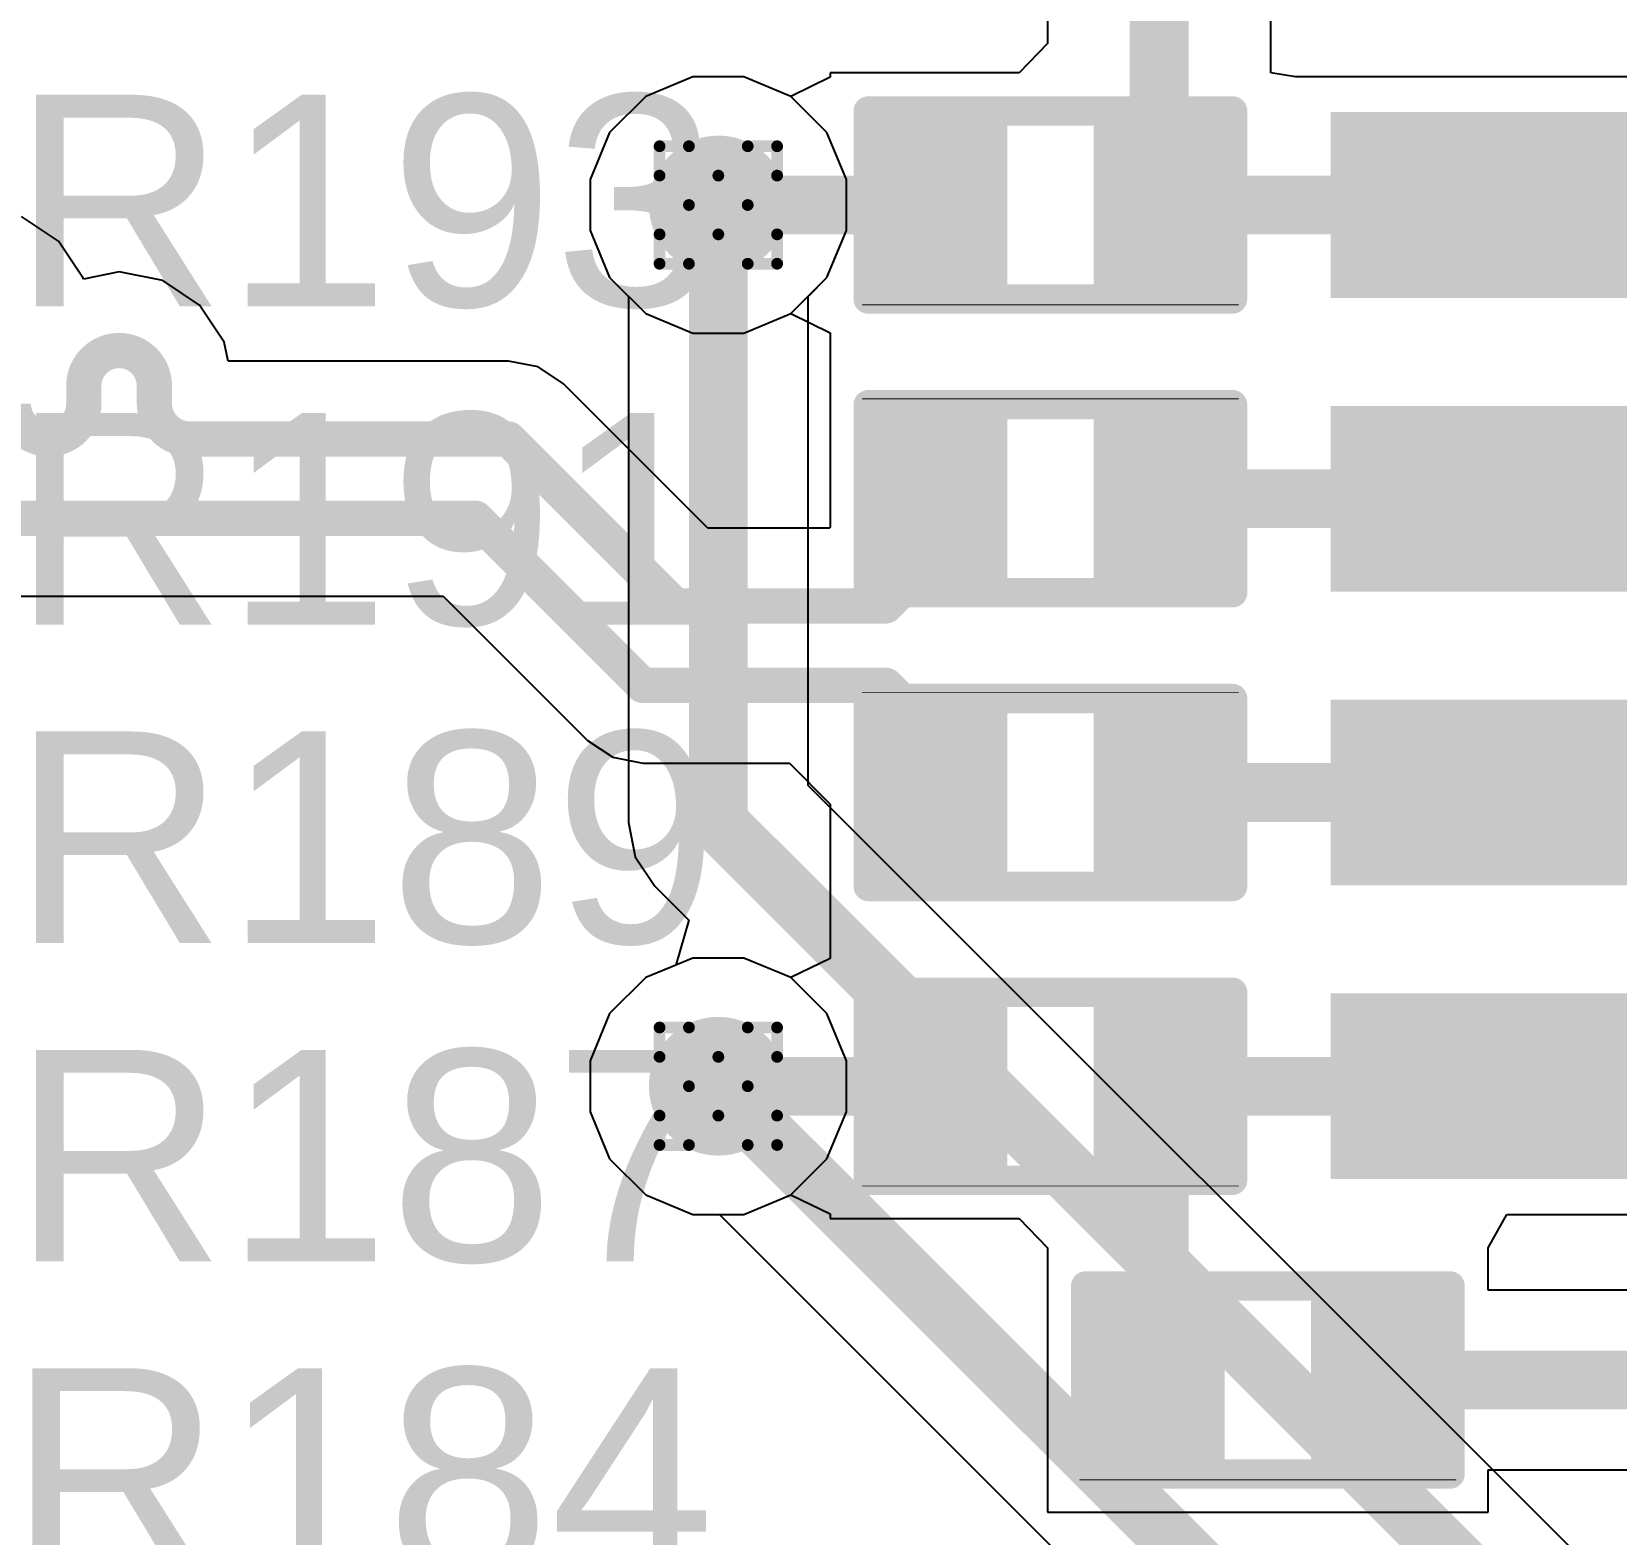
# Model space of a CAD drawing. Header units: inches. Extents: x -11 to 5379, y 0 to 5429.
# Drawn here: x 44.33 to 51.18, y 74.72 to 81.21 of the extents above; entities that cross this region are included whole.
import ezdxf

# ---------------------------------------------------------------- set-up
doc = ezdxf.new("R2010")
doc.units = ezdxf.units.IN
for name, color, linetype in [('Bottom Layer', 5, 'Continuous'), ('Drill Drawing', 1, 'Continuous'), ('GND', 16, 'Continuous'), ('PWR', 76, 'Continuous'), ('Top Layer', 1, 'Continuous'), ('Top Overlay', 2, 'Continuous'), ('Top Paste', 8, 'Continuous'), ('Top Solder', 216, 'Continuous'), ('Via Holes', 16, 'Continuous')]:
    doc.layers.add(name, color=color, linetype=linetype)
doc.styles.add('Arial', font='', dxfattribs={"height": 0.2})
doc.styles.get('Arial').set_extended_font_data('Arial')

# ---------------------------------------------------------------- blocks, each defined once
blk = doc.blocks.new('SOIC_8_0_154___3_90___W______62')
at = {"layer": 'Top Layer'}
for points in [[(-3.475, 1.605), (-3.475, 2.205), (-1.925, 2.205), (-1.925, 1.605)], [(1.925, 1.605), (1.925, 2.205), (3.475, 2.205), (3.475, 1.605)], [(-3.475, 0.335), (-3.475, 0.935), (-1.925, 0.935), (-1.925, 0.335)], [(1.925, 0.335), (1.925, 0.935), (3.475, 0.935), (3.475, 0.335)], [(-3.475, -0.935), (-3.475, -0.335), (-1.925, -0.335), (-1.925, -0.935)], [(1.925, -0.935), (1.925, -0.335), (3.475, -0.335), (3.475, -0.935)], [(-3.475, -2.205), (-3.475, -1.605), (-1.925, -1.605), (-1.925, -2.205)], [(1.925, -2.205), (1.925, -1.605), (3.475, -1.605), (3.475, -2.205)]]:
    blk.add_hatch(color=1, dxfattribs=at).paths.add_polyline_path(points)
at = {"layer": 'Top Overlay'}
blk.add_hatch(color=2, dxfattribs=at).paths.add_polyline_path([(-1.8382, 1.6256), (-1.4826, 1.6256), (-1.4826, 2.2098), (-1.8382, 2.2098)])
at = {"layer": 'Top Paste'}
for points in [[(-3.475, 1.605), (-3.475, 2.205), (-1.925, 2.205), (-1.925, 1.605)], [(1.925, 1.605), (1.925, 2.205), (3.475, 2.205), (3.475, 1.605)], [(-3.475, 0.335), (-3.475, 0.935), (-1.925, 0.935), (-1.925, 0.335)], [(1.925, 0.335), (1.925, 0.935), (3.475, 0.935), (3.475, 0.335)], [(-3.475, -0.935), (-3.475, -0.335), (-1.925, -0.335), (-1.925, -0.935)], [(1.925, -0.935), (1.925, -0.335), (3.475, -0.335), (3.475, -0.935)], [(-3.475, -2.205), (-3.475, -1.605), (-1.925, -1.605), (-1.925, -2.205)], [(1.925, -2.205), (1.925, -1.605), (3.475, -1.605), (3.475, -2.205)]]:
    blk.add_hatch(color=8, dxfattribs=at).paths.add_polyline_path(points)
at = {"layer": 'Top Solder'}
for points in [[(-3.5766, 1.5034), (-3.5766, 2.3066), (-1.8234, 2.3066), (-1.8234, 1.5034)], [(1.8234, 1.5034), (1.8234, 2.3066), (3.5766, 2.3066), (3.5766, 1.5034)], [(-3.5766, 0.2334), (-3.5766, 1.0366), (-1.8234, 1.0366), (-1.8234, 0.2334)], [(1.8234, 0.2334), (1.8234, 1.0366), (3.5766, 1.0366), (3.5766, 0.2334)], [(-3.5766, -1.0366), (-3.5766, -0.2334), (-1.8234, -0.2334), (-1.8234, -1.0366)], [(1.8234, -1.0366), (1.8234, -0.2334), (3.5766, -0.2334), (3.5766, -1.0366)], [(-3.5766, -2.3066), (-3.5766, -1.5034), (-1.8234, -1.5034), (-1.8234, -2.3066)], [(1.8234, -2.3066), (1.8234, -1.5034), (3.5766, -1.5034), (3.5766, -2.3066)]]:
    blk.add_hatch(color=216, dxfattribs=at).paths.add_polyline_path(points)
at = {"layer": 'Top Overlay'}
for points in [[(1.8034, 2.5146, 0.127, 0.127, 0), (-1.8288, 2.5146, 0.127, 0.127, 0)], [(-3.667, 1.9304, 0.127, 0.127, 0), (-3.794, 2.0574, 0.127, 0.127, 0)], [(-3.794, 2.0574, 0.127, 0.127, 0), (-3.794, 1.8034, 0.127, 0.127, 0)], [(-3.667, 1.9304, 0.127, 0.127, 0), (-3.794, 1.8034, 0.127, 0.127, 0)], [(1.8034, -2.5146, 0.127, 0.127, 0), (-1.8288, -2.5146, 0.127, 0.127, 0)]]:
    blk.add_lwpolyline(points, format="xyseb", dxfattribs=at)
for points in [[(-1.8605, 2.5146, 0.0635, 0.0635, 1), (-1.7971, 2.5146, 0.0635, 0.0635, 1)], [(1.7716, 2.5146, 0.0635, 0.0635, 1), (1.8352, 2.5146, 0.0635, 0.0635, 1)], [(-3.8258, 2.0574, 0.0635, 0.0635, 1), (-3.7623, 2.0574, 0.0635, 0.0635, 1)], [(-3.8258, 2.0574, 0.0635, 0.0635, 1), (-3.7623, 2.0574, 0.0635, 0.0635, 1)], [(-3.6988, 1.9304, 0.0635, 0.0635, 1), (-3.6353, 1.9304, 0.0635, 0.0635, 1)], [(-3.6988, 1.9304, 0.0635, 0.0635, 1), (-3.6353, 1.9304, 0.0635, 0.0635, 1)], [(-3.8258, 1.8034, 0.0635, 0.0635, 1), (-3.7623, 1.8034, 0.0635, 0.0635, 1)], [(-3.8258, 1.8034, 0.0635, 0.0635, 1), (-3.7623, 1.8034, 0.0635, 0.0635, 1)], [(-1.8605, -2.5146, 0.0635, 0.0635, 1), (-1.7971, -2.5146, 0.0635, 0.0635, 1)], [(1.7716, -2.5146, 0.0635, 0.0635, 1), (1.8352, -2.5146, 0.0635, 0.0635, 1)]]:
    blk.add_lwpolyline(points, format="xyseb", close=True, dxfattribs=at)
blk = doc.blocks.new('R___0402_64')
at = {"layer": 'Top Layer'}
for points in [[(-0.6985, -0.3175), (-0.6985, 0.3175), (-0.2413, 0.3175), (-0.2413, -0.3175)], [(0.2413, -0.3175), (0.2413, 0.3175), (0.6985, 0.3175), (0.6985, -0.3175)]]:
    blk.add_hatch(color=1, dxfattribs=at).paths.add_polyline_path(points)
at = {"layer": 'Top Paste'}
for points in [[(-0.6985, -0.3175), (-0.6985, 0.3175), (-0.2413, 0.3175), (-0.2413, -0.3175)], [(0.2413, -0.3175), (0.2413, 0.3175), (0.6985, 0.3175), (0.6985, -0.3175)]]:
    blk.add_hatch(color=8, dxfattribs=at).paths.add_polyline_path(points)
at = {"layer": 'Top Solder'}
for points in [[(-0.7535, -0.3725), (-0.7535, 0.3725), (-0.1863, 0.3725), (-0.1863, -0.3725)], [(0.1863, -0.3725), (0.1863, 0.3725), (0.7535, 0.3725), (0.7535, -0.3725)]]:
    blk.add_hatch(color=216, dxfattribs=at).paths.add_polyline_path(points)
at = {"layer": 'Top Overlay'}
for points in [[(-0.7874, -0.4064, 0.127, 0.127, 0), (-0.7874, 0.4064, 0.127, 0.127, 0)], [(-0.7874, 0.4064, 0.127, 0.127, 0), (0.7874, 0.4064, 0.127, 0.127, 0)], [(0.7874, -0.4064, 0.127, 0.127, 0), (0.7874, 0.4064, 0.127, 0.127, 0)], [(-0.7874, -0.4064, 0.127, 0.127, 0), (0.7874, -0.4064, 0.127, 0.127, 0)], [(-0.8128, -0.4318, 0.00323, 0.00323, 0), (0.8128, -0.4318, 0.00323, 0.00323, 0)]]:
    blk.add_lwpolyline(points, format="xyseb", dxfattribs=at)
for points in [[(-0.8191, 0.4064, 0.0635, 0.0635, 1), (-0.7556, 0.4064, 0.0635, 0.0635, 1)], [(-0.8191, 0.4064, 0.0635, 0.0635, 1), (-0.7556, 0.4064, 0.0635, 0.0635, 1)], [(0.7556, 0.4064, 0.0635, 0.0635, 1), (0.8191, 0.4064, 0.0635, 0.0635, 1)], [(0.7556, 0.4064, 0.0635, 0.0635, 1), (0.8191, 0.4064, 0.0635, 0.0635, 1)], [(-0.8191, -0.4064, 0.0635, 0.0635, 1), (-0.7556, -0.4064, 0.0635, 0.0635, 1)], [(-0.8191, -0.4064, 0.0635, 0.0635, 1), (-0.7556, -0.4064, 0.0635, 0.0635, 1)], [(0.7556, -0.4064, 0.0635, 0.0635, 1), (0.8191, -0.4064, 0.0635, 0.0635, 1)], [(0.7556, -0.4064, 0.0635, 0.0635, 1), (0.8191, -0.4064, 0.0635, 0.0635, 1)], [(-0.8136, -0.4318, 0.00161, 0.00161, 1), (-0.812, -0.4318, 0.00161, 0.00161, 1)], [(0.812, -0.4318, 0.00161, 0.00161, 1), (0.8136, -0.4318, 0.00161, 0.00161, 1)]]:
    blk.add_lwpolyline(points, format="xyseb", close=True, dxfattribs=at)
blk = doc.blocks.new('R___0402_65')
at = {"layer": 'Top Layer'}
for points in [[(-0.6985, -0.3175), (-0.6985, 0.3175), (-0.2413, 0.3175), (-0.2413, -0.3175)], [(0.2413, -0.3175), (0.2413, 0.3175), (0.6985, 0.3175), (0.6985, -0.3175)]]:
    blk.add_hatch(color=1, dxfattribs=at).paths.add_polyline_path(points)
at = {"layer": 'Top Paste'}
for points in [[(-0.6985, -0.3175), (-0.6985, 0.3175), (-0.2413, 0.3175), (-0.2413, -0.3175)], [(0.2413, -0.3175), (0.2413, 0.3175), (0.6985, 0.3175), (0.6985, -0.3175)]]:
    blk.add_hatch(color=8, dxfattribs=at).paths.add_polyline_path(points)
at = {"layer": 'Top Solder'}
for points in [[(-0.7535, -0.3725), (-0.7535, 0.3725), (-0.1863, 0.3725), (-0.1863, -0.3725)], [(0.1863, -0.3725), (0.1863, 0.3725), (0.7535, 0.3725), (0.7535, -0.3725)]]:
    blk.add_hatch(color=216, dxfattribs=at).paths.add_polyline_path(points)
at = {"layer": 'Top Overlay'}
for points in [[(-0.7874, 0.4064, 0.127, 0.127, 0), (-0.7874, -0.4064, 0.127, 0.127, 0)], [(0.7874, 0.4064, 0.127, 0.127, 0), (-0.7874, 0.4064, 0.127, 0.127, 0)], [(0.7874, 0.4064, 0.127, 0.127, 0), (0.7874, -0.4064, 0.127, 0.127, 0)], [(0.7874, -0.4064, 0.127, 0.127, 0), (-0.7874, -0.4064, 0.127, 0.127, 0)], [(0.8128, -0.4318, 0.00323, 0.00323, 0), (-0.8128, -0.4318, 0.00323, 0.00323, 0)]]:
    blk.add_lwpolyline(points, format="xyseb", dxfattribs=at)
for points in [[(-0.8191, 0.4064, 0.0635, 0.0635, 1), (-0.7556, 0.4064, 0.0635, 0.0635, 1)], [(-0.8191, 0.4064, 0.0635, 0.0635, 1), (-0.7556, 0.4064, 0.0635, 0.0635, 1)], [(0.7556, 0.4064, 0.0635, 0.0635, 1), (0.8191, 0.4064, 0.0635, 0.0635, 1)], [(0.7556, 0.4064, 0.0635, 0.0635, 1), (0.8191, 0.4064, 0.0635, 0.0635, 1)], [(-0.8191, -0.4064, 0.0635, 0.0635, 1), (-0.7556, -0.4064, 0.0635, 0.0635, 1)], [(-0.8191, -0.4064, 0.0635, 0.0635, 1), (-0.7556, -0.4064, 0.0635, 0.0635, 1)], [(0.7556, -0.4064, 0.0635, 0.0635, 1), (0.8191, -0.4064, 0.0635, 0.0635, 1)], [(0.7556, -0.4064, 0.0635, 0.0635, 1), (0.8191, -0.4064, 0.0635, 0.0635, 1)], [(-0.8136, -0.4318, 0.00161, 0.00161, 1), (-0.812, -0.4318, 0.00161, 0.00161, 1)], [(0.812, -0.4318, 0.00161, 0.00161, 1), (0.8136, -0.4318, 0.00161, 0.00161, 1)]]:
    blk.add_lwpolyline(points, format="xyseb", close=True, dxfattribs=at)
blk = doc.blocks.new('R___0402_67')
at = {"layer": 'Top Layer'}
for points in [[(-0.6985, -0.3175), (-0.6985, 0.3175), (-0.2413, 0.3175), (-0.2413, -0.3175)], [(0.2413, -0.3175), (0.2413, 0.3175), (0.6985, 0.3175), (0.6985, -0.3175)]]:
    blk.add_hatch(color=1, dxfattribs=at).paths.add_polyline_path(points)
at = {"layer": 'Top Paste'}
for points in [[(-0.6985, -0.3175), (-0.6985, 0.3175), (-0.2413, 0.3175), (-0.2413, -0.3175)], [(0.2413, -0.3175), (0.2413, 0.3175), (0.6985, 0.3175), (0.6985, -0.3175)]]:
    blk.add_hatch(color=8, dxfattribs=at).paths.add_polyline_path(points)
at = {"layer": 'Top Solder'}
for points in [[(-0.7535, -0.3725), (-0.7535, 0.3725), (-0.1863, 0.3725), (-0.1863, -0.3725)], [(0.1863, -0.3725), (0.1863, 0.3725), (0.7535, 0.3725), (0.7535, -0.3725)]]:
    blk.add_hatch(color=216, dxfattribs=at).paths.add_polyline_path(points)
at = {"layer": 'Top Overlay'}
for points in [[(-0.7874, 0.4064, 0.127, 0.127, 0), (-0.7874, -0.4064, 0.127, 0.127, 0)], [(0.7874, 0.4064, 0.127, 0.127, 0), (-0.7874, 0.4064, 0.127, 0.127, 0)], [(0.7874, 0.4064, 0.127, 0.127, 0), (0.7874, -0.4064, 0.127, 0.127, 0)], [(0.7874, -0.4064, 0.127, 0.127, 0), (-0.7874, -0.4064, 0.127, 0.127, 0)], [(0.8128, -0.4318, 0.00323, 0.00323, 0), (-0.8128, -0.4318, 0.00323, 0.00323, 0)]]:
    blk.add_lwpolyline(points, format="xyseb", dxfattribs=at)
for points in [[(-0.8191, 0.4064, 0.0635, 0.0635, 1), (-0.7556, 0.4064, 0.0635, 0.0635, 1)], [(-0.8191, 0.4064, 0.0635, 0.0635, 1), (-0.7556, 0.4064, 0.0635, 0.0635, 1)], [(0.7556, 0.4064, 0.0635, 0.0635, 1), (0.8191, 0.4064, 0.0635, 0.0635, 1)], [(0.7556, 0.4064, 0.0635, 0.0635, 1), (0.8191, 0.4064, 0.0635, 0.0635, 1)], [(-0.8191, -0.4064, 0.0635, 0.0635, 1), (-0.7556, -0.4064, 0.0635, 0.0635, 1)], [(-0.8191, -0.4064, 0.0635, 0.0635, 1), (-0.7556, -0.4064, 0.0635, 0.0635, 1)], [(0.7556, -0.4064, 0.0635, 0.0635, 1), (0.8191, -0.4064, 0.0635, 0.0635, 1)], [(0.7556, -0.4064, 0.0635, 0.0635, 1), (0.8191, -0.4064, 0.0635, 0.0635, 1)], [(-0.8136, -0.4318, 0.00161, 0.00161, 1), (-0.812, -0.4318, 0.00161, 0.00161, 1)], [(0.812, -0.4318, 0.00161, 0.00161, 1), (0.8136, -0.4318, 0.00161, 0.00161, 1)]]:
    blk.add_lwpolyline(points, format="xyseb", close=True, dxfattribs=at)
blk = doc.blocks.new('R___0402_69')
at = {"layer": 'Top Layer'}
for points in [[(-0.6985, -0.3175), (-0.6985, 0.3175), (-0.2413, 0.3175), (-0.2413, -0.3175)], [(0.2413, -0.3175), (0.2413, 0.3175), (0.6985, 0.3175), (0.6985, -0.3175)]]:
    blk.add_hatch(color=1, dxfattribs=at).paths.add_polyline_path(points)
at = {"layer": 'Top Paste'}
for points in [[(-0.6985, -0.3175), (-0.6985, 0.3175), (-0.2413, 0.3175), (-0.2413, -0.3175)], [(0.2413, -0.3175), (0.2413, 0.3175), (0.6985, 0.3175), (0.6985, -0.3175)]]:
    blk.add_hatch(color=8, dxfattribs=at).paths.add_polyline_path(points)
at = {"layer": 'Top Solder'}
for points in [[(-0.7535, -0.3725), (-0.7535, 0.3725), (-0.1863, 0.3725), (-0.1863, -0.3725)], [(0.1863, -0.3725), (0.1863, 0.3725), (0.7535, 0.3725), (0.7535, -0.3725)]]:
    blk.add_hatch(color=216, dxfattribs=at).paths.add_polyline_path(points)
at = {"layer": 'Top Overlay'}
for points in [[(-0.7874, -0.4064, 0.127, 0.127, 0), (-0.7874, 0.4064, 0.127, 0.127, 0)], [(-0.7874, 0.4064, 0.127, 0.127, 0), (0.7874, 0.4064, 0.127, 0.127, 0)], [(0.7874, -0.4064, 0.127, 0.127, 0), (0.7874, 0.4064, 0.127, 0.127, 0)], [(-0.7874, -0.4064, 0.127, 0.127, 0), (0.7874, -0.4064, 0.127, 0.127, 0)], [(-0.8128, -0.4318, 0.00323, 0.00323, 0), (0.8128, -0.4318, 0.00323, 0.00323, 0)]]:
    blk.add_lwpolyline(points, format="xyseb", dxfattribs=at)
for points in [[(-0.8191, 0.4064, 0.0635, 0.0635, 1), (-0.7556, 0.4064, 0.0635, 0.0635, 1)], [(-0.8191, 0.4064, 0.0635, 0.0635, 1), (-0.7556, 0.4064, 0.0635, 0.0635, 1)], [(0.7556, 0.4064, 0.0635, 0.0635, 1), (0.8191, 0.4064, 0.0635, 0.0635, 1)], [(0.7556, 0.4064, 0.0635, 0.0635, 1), (0.8191, 0.4064, 0.0635, 0.0635, 1)], [(-0.8191, -0.4064, 0.0635, 0.0635, 1), (-0.7556, -0.4064, 0.0635, 0.0635, 1)], [(-0.8191, -0.4064, 0.0635, 0.0635, 1), (-0.7556, -0.4064, 0.0635, 0.0635, 1)], [(0.7556, -0.4064, 0.0635, 0.0635, 1), (0.8191, -0.4064, 0.0635, 0.0635, 1)], [(0.7556, -0.4064, 0.0635, 0.0635, 1), (0.8191, -0.4064, 0.0635, 0.0635, 1)], [(-0.8136, -0.4318, 0.00161, 0.00161, 1), (-0.812, -0.4318, 0.00161, 0.00161, 1)], [(0.812, -0.4318, 0.00161, 0.00161, 1), (0.8136, -0.4318, 0.00161, 0.00161, 1)]]:
    blk.add_lwpolyline(points, format="xyseb", close=True, dxfattribs=at)
blk = doc.blocks.new('R___0402_70')
at = {"layer": 'Top Layer'}
for points in [[(-0.6985, -0.3175), (-0.6985, 0.3175), (-0.2413, 0.3175), (-0.2413, -0.3175)], [(0.2413, -0.3175), (0.2413, 0.3175), (0.6985, 0.3175), (0.6985, -0.3175)]]:
    blk.add_hatch(color=1, dxfattribs=at).paths.add_polyline_path(points)
at = {"layer": 'Top Paste'}
for points in [[(-0.6985, -0.3175), (-0.6985, 0.3175), (-0.2413, 0.3175), (-0.2413, -0.3175)], [(0.2413, -0.3175), (0.2413, 0.3175), (0.6985, 0.3175), (0.6985, -0.3175)]]:
    blk.add_hatch(color=8, dxfattribs=at).paths.add_polyline_path(points)
at = {"layer": 'Top Solder'}
for points in [[(-0.7535, -0.3725), (-0.7535, 0.3725), (-0.1863, 0.3725), (-0.1863, -0.3725)], [(0.1863, -0.3725), (0.1863, 0.3725), (0.7535, 0.3725), (0.7535, -0.3725)]]:
    blk.add_hatch(color=216, dxfattribs=at).paths.add_polyline_path(points)
at = {"layer": 'Top Overlay'}
for points in [[(-0.7874, -0.4064, 0.127, 0.127, 0), (-0.7874, 0.4064, 0.127, 0.127, 0)], [(-0.7874, 0.4064, 0.127, 0.127, 0), (0.7874, 0.4064, 0.127, 0.127, 0)], [(0.7874, -0.4064, 0.127, 0.127, 0), (0.7874, 0.4064, 0.127, 0.127, 0)], [(-0.7874, -0.4064, 0.127, 0.127, 0), (0.7874, -0.4064, 0.127, 0.127, 0)], [(-0.8128, -0.4318, 0.00323, 0.00323, 0), (0.8128, -0.4318, 0.00323, 0.00323, 0)]]:
    blk.add_lwpolyline(points, format="xyseb", dxfattribs=at)
for points in [[(-0.8191, 0.4064, 0.0635, 0.0635, 1), (-0.7556, 0.4064, 0.0635, 0.0635, 1)], [(-0.8191, 0.4064, 0.0635, 0.0635, 1), (-0.7556, 0.4064, 0.0635, 0.0635, 1)], [(0.7556, 0.4064, 0.0635, 0.0635, 1), (0.8191, 0.4064, 0.0635, 0.0635, 1)], [(0.7556, 0.4064, 0.0635, 0.0635, 1), (0.8191, 0.4064, 0.0635, 0.0635, 1)], [(-0.8191, -0.4064, 0.0635, 0.0635, 1), (-0.7556, -0.4064, 0.0635, 0.0635, 1)], [(-0.8191, -0.4064, 0.0635, 0.0635, 1), (-0.7556, -0.4064, 0.0635, 0.0635, 1)], [(0.7556, -0.4064, 0.0635, 0.0635, 1), (0.8191, -0.4064, 0.0635, 0.0635, 1)], [(0.7556, -0.4064, 0.0635, 0.0635, 1), (0.8191, -0.4064, 0.0635, 0.0635, 1)], [(-0.8136, -0.4318, 0.00161, 0.00161, 1), (-0.812, -0.4318, 0.00161, 0.00161, 1)], [(0.812, -0.4318, 0.00161, 0.00161, 1), (0.8136, -0.4318, 0.00161, 0.00161, 1)]]:
    blk.add_lwpolyline(points, format="xyseb", close=True, dxfattribs=at)

msp = doc.modelspace()

# ---------------------------------------------------------------- hatches: boundary and pattern name
at = {"layer": 'Bottom Layer'}
h = msp.add_hatch(color=5, dxfattribs=at)
edge = h.paths.add_edge_path()
edge.add_arc((47.2951, 80.4653), 0.3, 0, 360)
h = msp.add_hatch(color=5, dxfattribs=at)
edge = h.paths.add_edge_path()
edge.add_arc((47.2951, 76.6553), 0.3, 0, 360)
at = {"layer": 'GND'}
h = msp.add_hatch(color=16, dxfattribs=at)
edge = h.paths.add_edge_path()
edge.add_arc((47.2951, 80.4653), 0.3, 0, 360)
h = msp.add_hatch(color=16, dxfattribs=at)
edge = h.paths.add_edge_path()
edge.add_arc((47.2951, 76.6553), 0.3, 0, 360)
at = {"layer": 'PWR'}
h = msp.add_hatch(color=76, dxfattribs=at)
edge = h.paths.add_edge_path()
edge.add_arc((47.2951, 80.4653), 0.3, 0, 360)
h = msp.add_hatch(color=76, dxfattribs=at)
edge = h.paths.add_edge_path()
edge.add_arc((47.2951, 76.6553), 0.3, 0, 360)
at = {"layer": 'Top Layer'}
h = msp.add_hatch(color=1, dxfattribs=at)
edge = h.paths.add_edge_path()
edge.add_arc((47.2951, 80.4653), 0.3, 0, 360)
h = msp.add_hatch(color=1, dxfattribs=at)
edge = h.paths.add_edge_path()
edge.add_arc((47.2951, 76.6553), 0.3, 0, 360)
at = {"layer": 'Via Holes'}
h = msp.add_hatch(color=7, dxfattribs=at)
edge = h.paths.add_edge_path()
edge.add_arc((47.2951, 80.4653), 0.15, 0, 360)
h = msp.add_hatch(color=7, dxfattribs=at)
edge = h.paths.add_edge_path()
edge.add_arc((47.2951, 76.6553), 0.15, 0, 360)

# ---------------------------------------------------------------- linework, layer by layer
at = {"layer": 'Bottom Layer'}
for p, q in [((47.1849, 81.0193), (46.9813, 80.9349)), ((47.4053, 81.0193), (47.1849, 81.0193)), ((47.6089, 80.9349), (47.4053, 81.0193)), ((46.9813, 80.9349), (46.8254, 80.7791)), ((47.7647, 80.7791), (47.6089, 80.9349)), ((46.8254, 80.7791), (46.7411, 80.5755)), ((47.8491, 80.5755), (47.7647, 80.7791)), ((46.7411, 80.5755), (46.7411, 80.3551)), ((47.8491, 80.3551), (47.8491, 80.5755)), ((46.7411, 80.3551), (46.8254, 80.1515)), ((47.7647, 80.1515), (47.8491, 80.3551)), ((46.8254, 80.1515), (46.9066, 80.0703)), ((47.6835, 80.0703), (47.7647, 80.1515)), ((46.9066, 80.0703), (46.9066, 77.7953)), ((47.6835, 77.9562), (47.6835, 80.0703)), ((59.6796, 65.9602), (47.6835, 77.9562)), ((46.9066, 77.7953), (46.9362, 77.6466)), ((46.9362, 77.6466), (47.0204, 77.5206)), ((47.0204, 77.5206), (47.1674, 77.3736)), ((47.1674, 77.3736), (47.1109, 77.1786)), ((47.1109, 77.1786), (46.9813, 77.1249)), ((46.9813, 77.1249), (46.8254, 76.9691)), ((46.8254, 76.9691), (46.7411, 76.7655)), ((46.7411, 76.7655), (46.7411, 76.5451)), ((46.7411, 76.5451), (46.8254, 76.3415)), ((46.8254, 76.3415), (46.9813, 76.1856)), ((46.9813, 76.1856), (47.1849, 76.1013)), ((47.1849, 76.1013), (47.2997, 76.1013)), ((47.2997, 76.1013), (58.3617, 65.0393))]:
    msp.add_line(p, q, dxfattribs=at)
for points in [[(47.2951, 77.7953, 0.254, 0.254, 0), (47.2951, 80.4653, 0.254, 0.254, 0)], [(47.2951, 77.7953, 0.254, 0.254, 0), (59.4049, 65.6855, 0.254, 0.254, 0)], [(47.2951, 76.6553, 0.254, 0.254, 0), (58.7502, 65.2002, 0.254, 0.254, 0)]]:
    msp.add_lwpolyline(points, format="xyseb", dxfattribs=at)
for points in [[(47.2316, 80.4653, 0.127, 0.127, 1), (47.3586, 80.4653, 0.127, 0.127, 1)], [(47.2316, 77.7953, 0.127, 0.127, 1), (47.3586, 77.7953, 0.127, 0.127, 1)], [(47.2316, 77.7953, 0.127, 0.127, 1), (47.3586, 77.7953, 0.127, 0.127, 1)], [(47.2316, 76.6553, 0.127, 0.127, 1), (47.3586, 76.6553, 0.127, 0.127, 1)]]:
    msp.add_lwpolyline(points, format="xyseb", close=True, dxfattribs=at)
at = {"layer": 'Drill Drawing'}
for points in [[(47.0411, 80.5923, 0.0508, 0.0508, 0), (47.0411, 80.7193, 0.0508, 0.0508, 0)], [(47.0411, 80.7193, 0.0508, 0.0508, 0), (47.1681, 80.7193, 0.0508, 0.0508, 0)], [(47.1681, 80.7193, 0.0508, 0.0508, 0), (47.2951, 80.5923, 0.0508, 0.0508, 0)], [(47.2951, 80.5923, 0.0508, 0.0508, 0), (47.4221, 80.7193, 0.0508, 0.0508, 0)], [(47.4221, 80.7193, 0.0508, 0.0508, 0), (47.5491, 80.7193, 0.0508, 0.0508, 0)], [(47.5491, 80.5923, 0.0508, 0.0508, 0), (47.5491, 80.7193, 0.0508, 0.0508, 0)], [(47.0411, 80.5923, 0.0508, 0.0508, 0), (47.1681, 80.4653, 0.0508, 0.0508, 0)], [(47.4221, 80.4653, 0.0508, 0.0508, 0), (47.5491, 80.5923, 0.0508, 0.0508, 0)], [(47.0411, 80.3383, 0.0508, 0.0508, 0), (47.1681, 80.4653, 0.0508, 0.0508, 0)], [(47.4221, 80.4653, 0.0508, 0.0508, 0), (47.5491, 80.3383, 0.0508, 0.0508, 0)], [(47.0411, 80.2113, 0.0508, 0.0508, 0), (47.0411, 80.3383, 0.0508, 0.0508, 0)], [(47.1681, 80.2113, 0.0508, 0.0508, 0), (47.2951, 80.3383, 0.0508, 0.0508, 0)], [(47.2951, 80.3383, 0.0508, 0.0508, 0), (47.4221, 80.2113, 0.0508, 0.0508, 0)], [(47.5491, 80.2113, 0.0508, 0.0508, 0), (47.5491, 80.3383, 0.0508, 0.0508, 0)], [(47.0411, 80.2113, 0.0508, 0.0508, 0), (47.1681, 80.2113, 0.0508, 0.0508, 0)], [(47.4221, 80.2113, 0.0508, 0.0508, 0), (47.5491, 80.2113, 0.0508, 0.0508, 0)], [(47.0411, 76.7823, 0.0508, 0.0508, 0), (47.0411, 76.9093, 0.0508, 0.0508, 0)], [(47.0411, 76.9093, 0.0508, 0.0508, 0), (47.1681, 76.9093, 0.0508, 0.0508, 0)], [(47.1681, 76.9093, 0.0508, 0.0508, 0), (47.2951, 76.7823, 0.0508, 0.0508, 0)], [(47.2951, 76.7823, 0.0508, 0.0508, 0), (47.4221, 76.9093, 0.0508, 0.0508, 0)], [(47.4221, 76.9093, 0.0508, 0.0508, 0), (47.5491, 76.9093, 0.0508, 0.0508, 0)], [(47.5491, 76.7823, 0.0508, 0.0508, 0), (47.5491, 76.9093, 0.0508, 0.0508, 0)], [(47.0411, 76.7823, 0.0508, 0.0508, 0), (47.1681, 76.6553, 0.0508, 0.0508, 0)], [(47.4221, 76.6553, 0.0508, 0.0508, 0), (47.5491, 76.7823, 0.0508, 0.0508, 0)], [(47.0411, 76.5283, 0.0508, 0.0508, 0), (47.1681, 76.6553, 0.0508, 0.0508, 0)], [(47.4221, 76.6553, 0.0508, 0.0508, 0), (47.5491, 76.5283, 0.0508, 0.0508, 0)], [(47.0411, 76.4013, 0.0508, 0.0508, 0), (47.0411, 76.5283, 0.0508, 0.0508, 0)], [(47.1681, 76.4013, 0.0508, 0.0508, 0), (47.2951, 76.5283, 0.0508, 0.0508, 0)], [(47.2951, 76.5283, 0.0508, 0.0508, 0), (47.4221, 76.4013, 0.0508, 0.0508, 0)], [(47.5491, 76.4013, 0.0508, 0.0508, 0), (47.5491, 76.5283, 0.0508, 0.0508, 0)], [(47.0411, 76.4013, 0.0508, 0.0508, 0), (47.1681, 76.4013, 0.0508, 0.0508, 0)], [(47.4221, 76.4013, 0.0508, 0.0508, 0), (47.5491, 76.4013, 0.0508, 0.0508, 0)]]:
    msp.add_lwpolyline(points, format="xyseb", dxfattribs=at)
for points in [[(47.0284, 80.7193, 0.0254, 0.0254, 1), (47.0538, 80.7193, 0.0254, 0.0254, 1)], [(47.0284, 80.7193, 0.0254, 0.0254, 1), (47.0538, 80.7193, 0.0254, 0.0254, 1)], [(47.1554, 80.7193, 0.0254, 0.0254, 1), (47.1808, 80.7193, 0.0254, 0.0254, 1)], [(47.1554, 80.7193, 0.0254, 0.0254, 1), (47.1808, 80.7193, 0.0254, 0.0254, 1)], [(47.4094, 80.7193, 0.0254, 0.0254, 1), (47.4348, 80.7193, 0.0254, 0.0254, 1)], [(47.4094, 80.7193, 0.0254, 0.0254, 1), (47.4348, 80.7193, 0.0254, 0.0254, 1)], [(47.5364, 80.7193, 0.0254, 0.0254, 1), (47.5618, 80.7193, 0.0254, 0.0254, 1)], [(47.5364, 80.7193, 0.0254, 0.0254, 1), (47.5618, 80.7193, 0.0254, 0.0254, 1)], [(47.0284, 80.5923, 0.0254, 0.0254, 1), (47.0538, 80.5923, 0.0254, 0.0254, 1)], [(47.0284, 80.5923, 0.0254, 0.0254, 1), (47.0538, 80.5923, 0.0254, 0.0254, 1)], [(47.2824, 80.5923, 0.0254, 0.0254, 1), (47.3078, 80.5923, 0.0254, 0.0254, 1)], [(47.2824, 80.5923, 0.0254, 0.0254, 1), (47.3078, 80.5923, 0.0254, 0.0254, 1)], [(47.5364, 80.5923, 0.0254, 0.0254, 1), (47.5618, 80.5923, 0.0254, 0.0254, 1)], [(47.5364, 80.5923, 0.0254, 0.0254, 1), (47.5618, 80.5923, 0.0254, 0.0254, 1)], [(47.1554, 80.4653, 0.0254, 0.0254, 1), (47.1808, 80.4653, 0.0254, 0.0254, 1)], [(47.1554, 80.4653, 0.0254, 0.0254, 1), (47.1808, 80.4653, 0.0254, 0.0254, 1)], [(47.4094, 80.4653, 0.0254, 0.0254, 1), (47.4348, 80.4653, 0.0254, 0.0254, 1)], [(47.4094, 80.4653, 0.0254, 0.0254, 1), (47.4348, 80.4653, 0.0254, 0.0254, 1)], [(47.0284, 80.3383, 0.0254, 0.0254, 1), (47.0538, 80.3383, 0.0254, 0.0254, 1)], [(47.0284, 80.3383, 0.0254, 0.0254, 1), (47.0538, 80.3383, 0.0254, 0.0254, 1)], [(47.2824, 80.3383, 0.0254, 0.0254, 1), (47.3078, 80.3383, 0.0254, 0.0254, 1)], [(47.2824, 80.3383, 0.0254, 0.0254, 1), (47.3078, 80.3383, 0.0254, 0.0254, 1)], [(47.5364, 80.3383, 0.0254, 0.0254, 1), (47.5618, 80.3383, 0.0254, 0.0254, 1)], [(47.5364, 80.3383, 0.0254, 0.0254, 1), (47.5618, 80.3383, 0.0254, 0.0254, 1)], [(47.0284, 80.2113, 0.0254, 0.0254, 1), (47.0538, 80.2113, 0.0254, 0.0254, 1)], [(47.0284, 80.2113, 0.0254, 0.0254, 1), (47.0538, 80.2113, 0.0254, 0.0254, 1)], [(47.1554, 80.2113, 0.0254, 0.0254, 1), (47.1808, 80.2113, 0.0254, 0.0254, 1)], [(47.1554, 80.2113, 0.0254, 0.0254, 1), (47.1808, 80.2113, 0.0254, 0.0254, 1)], [(47.4094, 80.2113, 0.0254, 0.0254, 1), (47.4348, 80.2113, 0.0254, 0.0254, 1)], [(47.4094, 80.2113, 0.0254, 0.0254, 1), (47.4348, 80.2113, 0.0254, 0.0254, 1)], [(47.5364, 80.2113, 0.0254, 0.0254, 1), (47.5618, 80.2113, 0.0254, 0.0254, 1)], [(47.5364, 80.2113, 0.0254, 0.0254, 1), (47.5618, 80.2113, 0.0254, 0.0254, 1)], [(47.0284, 76.9093, 0.0254, 0.0254, 1), (47.0538, 76.9093, 0.0254, 0.0254, 1)], [(47.0284, 76.9093, 0.0254, 0.0254, 1), (47.0538, 76.9093, 0.0254, 0.0254, 1)], [(47.1554, 76.9093, 0.0254, 0.0254, 1), (47.1808, 76.9093, 0.0254, 0.0254, 1)], [(47.1554, 76.9093, 0.0254, 0.0254, 1), (47.1808, 76.9093, 0.0254, 0.0254, 1)], [(47.4094, 76.9093, 0.0254, 0.0254, 1), (47.4348, 76.9093, 0.0254, 0.0254, 1)], [(47.4094, 76.9093, 0.0254, 0.0254, 1), (47.4348, 76.9093, 0.0254, 0.0254, 1)], [(47.5364, 76.9093, 0.0254, 0.0254, 1), (47.5618, 76.9093, 0.0254, 0.0254, 1)], [(47.5364, 76.9093, 0.0254, 0.0254, 1), (47.5618, 76.9093, 0.0254, 0.0254, 1)], [(47.0284, 76.7823, 0.0254, 0.0254, 1), (47.0538, 76.7823, 0.0254, 0.0254, 1)], [(47.0284, 76.7823, 0.0254, 0.0254, 1), (47.0538, 76.7823, 0.0254, 0.0254, 1)], [(47.2824, 76.7823, 0.0254, 0.0254, 1), (47.3078, 76.7823, 0.0254, 0.0254, 1)], [(47.2824, 76.7823, 0.0254, 0.0254, 1), (47.3078, 76.7823, 0.0254, 0.0254, 1)], [(47.5364, 76.7823, 0.0254, 0.0254, 1), (47.5618, 76.7823, 0.0254, 0.0254, 1)], [(47.5364, 76.7823, 0.0254, 0.0254, 1), (47.5618, 76.7823, 0.0254, 0.0254, 1)], [(47.1554, 76.6553, 0.0254, 0.0254, 1), (47.1808, 76.6553, 0.0254, 0.0254, 1)], [(47.1554, 76.6553, 0.0254, 0.0254, 1), (47.1808, 76.6553, 0.0254, 0.0254, 1)], [(47.4094, 76.6553, 0.0254, 0.0254, 1), (47.4348, 76.6553, 0.0254, 0.0254, 1)], [(47.4094, 76.6553, 0.0254, 0.0254, 1), (47.4348, 76.6553, 0.0254, 0.0254, 1)], [(47.0284, 76.5283, 0.0254, 0.0254, 1), (47.0538, 76.5283, 0.0254, 0.0254, 1)], [(47.0284, 76.5283, 0.0254, 0.0254, 1), (47.0538, 76.5283, 0.0254, 0.0254, 1)], [(47.2824, 76.5283, 0.0254, 0.0254, 1), (47.3078, 76.5283, 0.0254, 0.0254, 1)], [(47.2824, 76.5283, 0.0254, 0.0254, 1), (47.3078, 76.5283, 0.0254, 0.0254, 1)], [(47.5364, 76.5283, 0.0254, 0.0254, 1), (47.5618, 76.5283, 0.0254, 0.0254, 1)], [(47.5364, 76.5283, 0.0254, 0.0254, 1), (47.5618, 76.5283, 0.0254, 0.0254, 1)], [(47.0284, 76.4013, 0.0254, 0.0254, 1), (47.0538, 76.4013, 0.0254, 0.0254, 1)], [(47.0284, 76.4013, 0.0254, 0.0254, 1), (47.0538, 76.4013, 0.0254, 0.0254, 1)], [(47.1554, 76.4013, 0.0254, 0.0254, 1), (47.1808, 76.4013, 0.0254, 0.0254, 1)], [(47.1554, 76.4013, 0.0254, 0.0254, 1), (47.1808, 76.4013, 0.0254, 0.0254, 1)], [(47.4094, 76.4013, 0.0254, 0.0254, 1), (47.4348, 76.4013, 0.0254, 0.0254, 1)], [(47.4094, 76.4013, 0.0254, 0.0254, 1), (47.4348, 76.4013, 0.0254, 0.0254, 1)], [(47.5364, 76.4013, 0.0254, 0.0254, 1), (47.5618, 76.4013, 0.0254, 0.0254, 1)], [(47.5364, 76.4013, 0.0254, 0.0254, 1), (47.5618, 76.4013, 0.0254, 0.0254, 1)]]:
    msp.add_lwpolyline(points, format="xyseb", close=True, dxfattribs=at)
at = {"layer": 'GND'}
for p, q in [((47.1849, 81.0193), (46.9813, 80.9349)), ((47.4053, 81.0193), (47.1849, 81.0193)), ((47.6089, 80.9349), (47.4053, 81.0193)), ((46.9813, 80.9349), (46.8254, 80.7791)), ((47.7647, 80.7791), (47.6089, 80.9349)), ((46.8254, 80.7791), (46.7411, 80.5755)), ((47.8491, 80.5755), (47.7647, 80.7791)), ((46.7411, 80.5755), (46.7411, 80.3551)), ((47.8491, 80.3551), (47.8491, 80.5755)), ((46.7411, 80.3551), (46.8254, 80.1515)), ((47.7647, 80.1515), (47.8491, 80.3551)), ((46.8254, 80.1515), (46.9813, 79.9956)), ((47.6089, 79.9956), (47.7647, 80.1515)), ((46.9813, 79.9956), (47.1849, 79.9113)), ((47.4053, 79.9113), (47.6089, 79.9956)), ((47.1849, 79.9113), (47.4053, 79.9113)), ((47.1849, 77.2093), (46.9813, 77.1249)), ((47.4053, 77.2093), (47.1849, 77.2093)), ((47.6089, 77.1249), (47.4053, 77.2093)), ((46.9813, 77.1249), (46.8254, 76.9691)), ((47.7647, 76.9691), (47.6089, 77.1249)), ((46.8254, 76.9691), (46.7411, 76.7655)), ((47.8491, 76.7655), (47.7647, 76.9691)), ((46.7411, 76.7655), (46.7411, 76.5451)), ((47.8491, 76.5451), (47.8491, 76.7655)), ((46.7411, 76.5451), (46.8254, 76.3415)), ((47.7647, 76.3415), (47.8491, 76.5451)), ((46.8254, 76.3415), (46.9813, 76.1856)), ((47.6089, 76.1856), (47.7647, 76.3415)), ((46.9813, 76.1856), (47.1849, 76.1013)), ((47.4053, 76.1013), (47.6089, 76.1856)), ((47.1849, 76.1013), (47.4053, 76.1013))]:
    msp.add_line(p, q, dxfattribs=at)
at = {"layer": 'PWR'}
for p, q in [((47.1849, 81.0193), (46.9813, 80.9349)), ((47.4053, 81.0193), (47.1849, 81.0193)), ((47.6089, 80.9349), (47.4053, 81.0193)), ((46.9813, 80.9349), (46.8254, 80.7791)), ((47.7647, 80.7791), (47.6089, 80.9349)), ((46.8254, 80.7791), (46.7411, 80.5755)), ((47.8491, 80.5755), (47.7647, 80.7791)), ((46.7411, 80.5755), (46.7411, 80.3551)), ((47.8491, 80.3551), (47.8491, 80.5755)), ((46.7411, 80.3551), (46.8254, 80.1515)), ((47.7647, 80.1515), (47.8491, 80.3551)), ((46.8254, 80.1515), (46.9813, 79.9956)), ((47.6089, 79.9956), (47.7647, 80.1515)), ((46.9813, 79.9956), (47.1849, 79.9113)), ((47.4053, 79.9113), (47.6089, 79.9956)), ((47.1849, 79.9113), (47.4053, 79.9113)), ((47.1849, 77.2093), (46.9813, 77.1249)), ((47.4053, 77.2093), (47.1849, 77.2093)), ((47.6089, 77.1249), (47.4053, 77.2093)), ((46.9813, 77.1249), (46.8254, 76.9691)), ((47.7647, 76.9691), (47.6089, 77.1249)), ((46.8254, 76.9691), (46.7411, 76.7655)), ((47.8491, 76.7655), (47.7647, 76.9691)), ((46.7411, 76.7655), (46.7411, 76.5451)), ((47.8491, 76.5451), (47.8491, 76.7655)), ((46.7411, 76.5451), (46.8254, 76.3415)), ((47.7647, 76.3415), (47.8491, 76.5451)), ((46.8254, 76.3415), (46.9813, 76.1856)), ((47.6089, 76.1856), (47.7647, 76.3415)), ((46.9813, 76.1856), (47.1849, 76.1013)), ((47.4053, 76.1013), (47.6089, 76.1856)), ((47.1849, 76.1013), (47.4053, 76.1013))]:
    msp.add_line(p, q, dxfattribs=at)
at = {"layer": 'Top Layer'}
for p, q in [((48.7175, 82.3068), (48.7175, 81.1638)), ((49.6827, 81.1638), (49.6827, 82.3068)), ((48.7175, 81.1638), (48.5948, 81.0368)), ((49.6827, 81.0368), (49.6827, 81.1638)), ((49.6827, 81.1638), (49.6827, 81.1638)), ((47.1849, 81.0193), (46.9813, 80.9349)), ((47.4053, 81.0193), (47.1849, 81.0193)), ((47.6089, 80.9349), (47.4053, 81.0193)), ((47.7777, 81.0176), (47.6089, 80.9349)), ((48.5948, 81.0368), (47.7777, 81.0368)), ((47.7777, 81.0368), (47.7777, 81.0176)), ((49.7891, 81.0193), (49.6827, 81.0368)), ((51.8471, 81.0193), (49.7891, 81.0193)), ((49.7891, 81.0193), (49.7891, 81.0193)), ((46.9813, 80.9349), (46.8254, 80.7791)), ((46.8254, 80.7791), (46.7411, 80.5755)), ((46.7411, 80.5755), (46.7411, 80.3551)), ((44.4439, 80.3091), (44.2842, 80.4158)), ((46.7411, 80.3551), (46.8254, 80.1515)), ((44.5505, 80.1495), (44.4439, 80.3091)), ((44.5514, 80.1451), (44.5505, 80.1495)), ((44.7055, 80.1757), (44.5514, 80.1451)), ((44.8938, 80.1383), (44.7055, 80.1757)), ((45.0535, 80.0316), (44.8938, 80.1383)), ((46.8254, 80.1515), (46.9813, 79.9956)), ((45.1601, 79.872), (45.0535, 80.0316)), ((46.9813, 79.9956), (47.1849, 79.9113)), ((47.4053, 79.9113), (47.6089, 79.9956)), ((47.6089, 79.9956), (47.7777, 79.913)), ((45.1763, 79.7905), (45.1601, 79.872)), ((47.1849, 79.9113), (47.4053, 79.9113)), ((47.7777, 79.913), (47.7777, 79.7668)), ((46.3881, 79.7905), (45.1763, 79.7905)), ((46.5169, 79.7649), (46.3881, 79.7905)), ((46.6262, 79.6919), (46.5169, 79.7649)), ((47.7777, 79.7668), (47.7777, 79.716)), ((47.7777, 79.716), (47.7777, 79.0754)), ((47.2497, 79.0684), (46.6262, 79.6919)), ((47.7763, 79.0684), (47.2497, 79.0684)), ((47.7777, 79.0754), (47.7763, 79.0684)), ((43.929, 78.7743), (46.1066, 78.7743)), ((46.1066, 78.7743), (46.7301, 78.1508)), ((46.7301, 78.1508), (46.8393, 78.0778)), ((46.8393, 78.0778), (46.9682, 78.0522)), ((46.9682, 78.0522), (47.6028, 78.0522)), ((47.6028, 78.0522), (47.7777, 77.8749)), ((47.7777, 77.8749), (47.7777, 77.4046)), ((47.7777, 77.4046), (47.7777, 77.3538)), ((47.7777, 77.3538), (47.7777, 77.2076)), ((47.1849, 77.2093), (46.9813, 77.1249)), ((47.4053, 77.2093), (47.1849, 77.2093)), ((47.6089, 77.1249), (47.4053, 77.2093)), ((47.7777, 77.2076), (47.6089, 77.1249)), ((46.9813, 77.1249), (46.8254, 76.9691)), ((46.8254, 76.9691), (46.7411, 76.7655)), ((46.7411, 76.7655), (46.7411, 76.5451)), ((46.7411, 76.5451), (46.8254, 76.3415)), ((46.8254, 76.3415), (46.9813, 76.1856)), ((46.9813, 76.1856), (47.1849, 76.1013)), ((47.4053, 76.1013), (47.6089, 76.1856)), ((47.6089, 76.1856), (47.7777, 76.103)), ((47.1849, 76.1013), (47.4053, 76.1013)), ((47.7777, 76.103), (47.7777, 76.0838)), ((47.7777, 76.0838), (48.5948, 76.0838)), ((48.5948, 76.0838), (48.7175, 75.9568)), ((50.6225, 75.9568), (50.7029, 76.1013)), ((50.7029, 76.1013), (51.8471, 76.1013)), ((48.7175, 75.9568), (48.7175, 74.8138)), ((50.6225, 75.7738), (50.6225, 75.9568)), ((53.6144, 75.7738), (50.6225, 75.7738)), ((50.6225, 74.8138), (50.6225, 74.9968)), ((50.6225, 74.9968), (53.7754, 74.9968)), ((48.7175, 74.8138), (50.6225, 74.8138))]:
    msp.add_line(p, q, dxfattribs=at)
for points in [[(49.2001, 80.4653, 0.254, 0.254, 0), (49.2001, 81.7353, 0.254, 0.254, 0)], [(47.2951, 80.4653, 0.254, 0.254, 0), (48.2603, 80.4653, 0.254, 0.254, 0)], [(49.2001, 80.4653, 0.254, 0.254, 0), (50.8181, 80.4653, 0.254, 0.254, 0)], [(44.5531, 79.6837, 0.1524, 0.1524, -1), (44.8579, 79.6837, 0.1524, 0.1524, 0)], [(44.5531, 79.6062, 0.1524, 0.1524, 0), (44.5531, 79.6837, 0.1524, 0.1524, 0)], [(44.8579, 79.6062, 0.1524, 0.1524, 0), (44.8579, 79.6837, 0.1524, 0.1524, 0)], [(44.5531, 79.6062, 0.1524, 0.1524, -1), (44.2483, 79.6062, 0.1524, 0.1524, 0)], [(45.0103, 79.4538, 0.1524, 0.1524, -0.414214), (44.8579, 79.6062, 0.1524, 0.1524, 0)], [(45.0103, 79.4538, 0.1524, 0.1524, 0), (46.3369, 79.4538, 0.1524, 0.1524, 0)], [(46.3369, 79.4538, 0.1524, 0.1524, 0), (46.3881, 79.4538, 0.1524, 0.1524, 0)], [(46.3881, 79.4538, 0.1524, 0.1524, 0), (47.1102, 78.7317, 0.1524, 0.1524, 0)], [(49.2001, 79.1953, 0.254, 0.254, 0), (50.8181, 79.1953, 0.254, 0.254, 0)], [(48.1079, 79.0429, 0.1524, 0.1524, 0), (48.2603, 79.1953, 0.1524, 0.1524, 0)], [(42.2447, 79.1109, 0.1524, 0.1524, 0), (46.2461, 79.1109, 0.1524, 0.1524, 0)], [(46.2461, 79.1109, 0.1524, 0.1524, 0), (46.9682, 78.3888, 0.1524, 0.1524, 0)], [(48.1079, 78.821, 0.1524, 0.1524, 0), (48.1079, 79.0429, 0.1524, 0.1524, 0)], [(48.0186, 78.7317, 0.1524, 0.1524, 0), (48.1079, 78.821, 0.1524, 0.1524, 0)], [(47.1102, 78.7317, 0.1524, 0.1524, 0), (48.0186, 78.7317, 0.1524, 0.1524, 0)], [(46.9682, 78.3888, 0.1524, 0.1524, 0), (48.0186, 78.3888, 0.1524, 0.1524, 0)], [(48.0186, 78.3888, 0.1524, 0.1524, 0), (48.1079, 78.2996, 0.1524, 0.1524, 0)], [(48.1079, 78.0777, 0.1524, 0.1524, 0), (48.1079, 78.2996, 0.1524, 0.1524, 0)], [(48.1079, 78.0777, 0.1524, 0.1524, 0), (48.2603, 77.9253, 0.1524, 0.1524, 0)], [(49.2001, 77.9253, 0.254, 0.254, 0), (50.8181, 77.9253, 0.254, 0.254, 0)], [(47.2951, 76.6553, 0.254, 0.254, 0), (48.2603, 76.6553, 0.254, 0.254, 0)], [(49.2001, 75.3853, 0.254, 0.254, 0), (49.2001, 76.6553, 0.254, 0.254, 0)], [(49.2001, 76.6553, 0.254, 0.254, 0), (50.8181, 76.6553, 0.254, 0.254, 0)], [(50.1399, 75.3853, 0.254, 0.254, 0), (53.7754, 75.3853, 0.254, 0.254, 0)]]:
    msp.add_lwpolyline(points, format="xyseb", dxfattribs=at)
for points in [[(47.2316, 80.4653, 0.127, 0.127, 1), (47.3586, 80.4653, 0.127, 0.127, 1)], [(48.1968, 80.4653, 0.127, 0.127, 1), (48.3238, 80.4653, 0.127, 0.127, 1)], [(49.1366, 80.4653, 0.127, 0.127, 1), (49.2636, 80.4653, 0.127, 0.127, 1)], [(49.1366, 80.4653, 0.127, 0.127, 1), (49.2636, 80.4653, 0.127, 0.127, 1)], [(50.7546, 80.4653, 0.127, 0.127, 1), (50.8816, 80.4653, 0.127, 0.127, 1)], [(44.515, 79.6837, 0.0762, 0.0762, 1), (44.5912, 79.6837, 0.0762, 0.0762, 1)], [(44.515, 79.6837, 0.0762, 0.0762, 1), (44.5912, 79.6837, 0.0762, 0.0762, 1)], [(44.8198, 79.6837, 0.0762, 0.0762, 1), (44.896, 79.6837, 0.0762, 0.0762, 1)], [(44.8198, 79.6837, 0.0762, 0.0762, 1), (44.896, 79.6837, 0.0762, 0.0762, 1)], [(44.515, 79.6062, 0.0762, 0.0762, 1), (44.5912, 79.6062, 0.0762, 0.0762, 1)], [(44.515, 79.6062, 0.0762, 0.0762, 1), (44.5912, 79.6062, 0.0762, 0.0762, 1)], [(44.8198, 79.6062, 0.0762, 0.0762, 1), (44.896, 79.6062, 0.0762, 0.0762, 1)], [(44.8198, 79.6062, 0.0762, 0.0762, 1), (44.896, 79.6062, 0.0762, 0.0762, 1)], [(44.9722, 79.4538, 0.0762, 0.0762, 1), (45.0484, 79.4538, 0.0762, 0.0762, 1)], [(44.9722, 79.4538, 0.0762, 0.0762, 1), (45.0484, 79.4538, 0.0762, 0.0762, 1)], [(46.2988, 79.4538, 0.0762, 0.0762, 1), (46.375, 79.4538, 0.0762, 0.0762, 1)], [(46.2988, 79.4538, 0.0762, 0.0762, 1), (46.375, 79.4538, 0.0762, 0.0762, 1)], [(46.35, 79.4538, 0.0762, 0.0762, 1), (46.4262, 79.4538, 0.0762, 0.0762, 1)], [(46.35, 79.4538, 0.0762, 0.0762, 1), (46.4262, 79.4538, 0.0762, 0.0762, 1)], [(49.1366, 79.1953, 0.127, 0.127, 1), (49.2636, 79.1953, 0.127, 0.127, 1)], [(50.7546, 79.1953, 0.127, 0.127, 1), (50.8816, 79.1953, 0.127, 0.127, 1)], [(48.2222, 79.1953, 0.0762, 0.0762, 1), (48.2984, 79.1953, 0.0762, 0.0762, 1)], [(46.208, 79.1109, 0.0762, 0.0762, 1), (46.2842, 79.1109, 0.0762, 0.0762, 1)], [(46.208, 79.1109, 0.0762, 0.0762, 1), (46.2842, 79.1109, 0.0762, 0.0762, 1)], [(48.0698, 79.0429, 0.0762, 0.0762, 1), (48.146, 79.0429, 0.0762, 0.0762, 1)], [(48.0698, 79.0429, 0.0762, 0.0762, 1), (48.146, 79.0429, 0.0762, 0.0762, 1)], [(48.0698, 78.821, 0.0762, 0.0762, 1), (48.146, 78.821, 0.0762, 0.0762, 1)], [(48.0698, 78.821, 0.0762, 0.0762, 1), (48.146, 78.821, 0.0762, 0.0762, 1)], [(47.0721, 78.7317, 0.0762, 0.0762, 1), (47.1483, 78.7317, 0.0762, 0.0762, 1)], [(47.0721, 78.7317, 0.0762, 0.0762, 1), (47.1483, 78.7317, 0.0762, 0.0762, 1)], [(47.9805, 78.7317, 0.0762, 0.0762, 1), (48.0567, 78.7317, 0.0762, 0.0762, 1)], [(47.9805, 78.7317, 0.0762, 0.0762, 1), (48.0567, 78.7317, 0.0762, 0.0762, 1)], [(46.9301, 78.3888, 0.0762, 0.0762, 1), (47.0063, 78.3888, 0.0762, 0.0762, 1)], [(46.9301, 78.3888, 0.0762, 0.0762, 1), (47.0063, 78.3888, 0.0762, 0.0762, 1)], [(47.9805, 78.3888, 0.0762, 0.0762, 1), (48.0567, 78.3888, 0.0762, 0.0762, 1)], [(47.9805, 78.3888, 0.0762, 0.0762, 1), (48.0567, 78.3888, 0.0762, 0.0762, 1)], [(48.0698, 78.2996, 0.0762, 0.0762, 1), (48.146, 78.2996, 0.0762, 0.0762, 1)], [(48.0698, 78.2996, 0.0762, 0.0762, 1), (48.146, 78.2996, 0.0762, 0.0762, 1)], [(48.0698, 78.0777, 0.0762, 0.0762, 1), (48.146, 78.0777, 0.0762, 0.0762, 1)], [(48.0698, 78.0777, 0.0762, 0.0762, 1), (48.146, 78.0777, 0.0762, 0.0762, 1)], [(48.2222, 77.9253, 0.0762, 0.0762, 1), (48.2984, 77.9253, 0.0762, 0.0762, 1)], [(49.1366, 77.9253, 0.127, 0.127, 1), (49.2636, 77.9253, 0.127, 0.127, 1)], [(50.7546, 77.9253, 0.127, 0.127, 1), (50.8816, 77.9253, 0.127, 0.127, 1)], [(47.2316, 76.6553, 0.127, 0.127, 1), (47.3586, 76.6553, 0.127, 0.127, 1)], [(48.1968, 76.6553, 0.127, 0.127, 1), (48.3238, 76.6553, 0.127, 0.127, 1)], [(49.1366, 76.6553, 0.127, 0.127, 1), (49.2636, 76.6553, 0.127, 0.127, 1)], [(49.1366, 76.6553, 0.127, 0.127, 1), (49.2636, 76.6553, 0.127, 0.127, 1)], [(50.7546, 76.6553, 0.127, 0.127, 1), (50.8816, 76.6553, 0.127, 0.127, 1)], [(49.1366, 75.3853, 0.127, 0.127, 1), (49.2636, 75.3853, 0.127, 0.127, 1)], [(50.0764, 75.3853, 0.127, 0.127, 1), (50.2034, 75.3853, 0.127, 0.127, 1)]]:
    msp.add_lwpolyline(points, format="xyseb", close=True, dxfattribs=at)

# ---------------------------------------------------------------- block references
at = {"rotation": 180}
for name, p in [('SOIC_8_0_154___3_90___W______62', (53.5181, 78.5603)), ('R___0402_65', (48.7302, 79.1953)), ('R___0402_67', (48.7302, 77.9253))]:
    msp.add_blockref(name, p, dxfattribs=at)
for name, p in [('R___0402_64', (48.7302, 80.4653)), ('R___0402_69', (48.7302, 76.6553)), ('R___0402_70', (49.67, 75.3853))]:
    msp.add_blockref(name, p)

# ---------------------------------------------------------------- texts
at = {"layer": 'Top Overlay', "style": 'Arial'}
for s, p in [('R193', (44.2417, 80.0275)), ('R191', (44.2417, 78.6511)), ('R189', (44.2417, 77.2747)), ('R187', (44.2417, 75.8983)), ('R184', (44.2261, 74.522))]:
    msp.add_text(s, height=0.9144, dxfattribs=at).set_placement(p)

doc.saveas('drawing.dxf')
